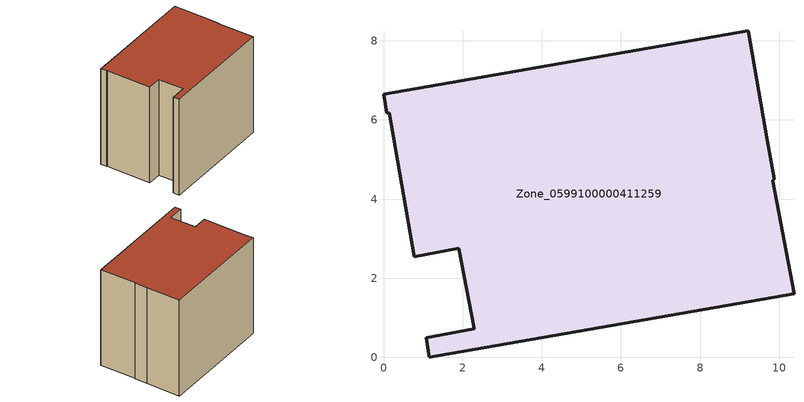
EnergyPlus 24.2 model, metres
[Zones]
Zone_0599100000411259
 floor ground (C_G): 9.83,4.47 10.37,1.6 1.16,0 1.08,0.49 2.29,0.72 1.91,2.76 0.78,2.55 0.14,6.18 0.09,6.17 0,6.65 9.21,8.26 9.7,5.49 9.87,4.51 z0
 wall outside (C_F): 10.37,1.6 9.83,4.47 9.87,4.51 9.7,5.49 9.21,8.26 0,6.65 0.09,6.17 0.14,6.18 0.78,2.55 1.91,2.76 2.29,0.72 1.08,0.49 1.16,0 10.37,1.6 z0:8.35
 roof outside (C_R): 9.83,4.47 9.87,4.51 9.7,5.49 9.21,8.26 0,6.65 0.09,6.17 0.14,6.18 0.78,2.55 1.91,2.76 2.29,0.72 1.08,0.49 1.16,0 10.37,1.6 z8.35
[BUILDING]
Pand.0599100000411259: North Axis=0; Terrain=City; Loads Convergence Tolerance Value=0.04; Temperature Convergence Tolerance Value=0.4; Solar Distribution=FullExterior; Maximum Number of Warmup Days=25; Minimum Number of Warmup Days=1
[Site:Location]
Rotterdam.The.Hague.AP_ZH_NLD Design_Conditions: Latitude=51.96; Longitude=4.45; Time Zone=1; Elevation=-4.5
[SITE:GROUNDTEMPERATURE:BUILDINGSURFACE]
18, 18, 18, 18, 18, 18, 18, 18, 18, 18, 18, 18
[MATERIAL] Thermal Absorptance=0.9; Solar Absorptance=0.7; Visible Absorptance=0.7
Name | Roughness | Thickness | Conductivity | Density | Specific Heat
G.TC.1992-2005 | MediumSmooth | 0.15 | 0.06 | 540 | 1210
F.TC.1992-2005 | Rough | 0.3 | 0.12 | 1920 | 840
R.TC.1992-2005 | MediumRough | 0.2 | 0.08 | 1500 | 1000
[CONSTRUCTION]
C_G: G.TC.1992-2005
C_F: F.TC.1992-2005
C_R: R.TC.1992-2005
[ZONE]
Zone_0599100000411259: Type=1; Multiplier=1; Ceiling Height=Autocalculate; Volume=Autocalculate; Floor Area=autocalculate; Part of Total Floor Area=Yes
[ZONEINFILTRATION:DESIGNFLOWRATE]
Infil_Zone_0599100000411259: Zone or ZoneList or Space or SpaceList=Zone_0599100000411259; Schedule=AlwaysOn; Design Flow Rate Calculation Method=Flow/Area; Flow Rate per Floor Area=0.0015; Constant Term Coefficient=1; Temperature Term Coefficient=0; Velocity Term Coefficient=0; Velocity Squared Term Coefficient=0
[HVACTEMPLATE:ZONE:IDEALLOADSAIRSYSTEM]
Zone_0599100000411259: Maximum Heating Supply Air Temperature=50; Minimum Cooling Supply Air Temperature=13; Maximum Heating Supply Air Humidity Ratio=0.0156; Minimum Cooling Supply Air Humidity Ratio=0.0077; Heating Limit=NoLimit; Cooling Limit=NoLimit; Dehumidification Control Type=ConstantSensibleHeatRatio; Cooling Sensible Heat Ratio=0.7; Dehumidification Setpoint=60; Humidification Control Type=None; Humidification Setpoint=30; Outdoor Air Method=None; Outdoor Air Flow Rate per Person=0.00944; Outdoor Air Flow Rate per Zone Floor Area=0; Outdoor Air Flow Rate per Zone=0; Demand Controlled Ventilation Type=None; Outdoor Air Economizer Type=NoEconomizer; Heat Recovery Type=None; Sensible Heat Recovery Effectiveness=0.7; Latent Heat Recovery Effectiveness=0.65
[ZONECONTROL:THERMOSTAT]
ThermostatControl_Zone_0599100000411259: Zone or ZoneList=Zone_0599100000411259; Control Type Schedule=DualSetpointControlType; Control 1=Thermostat_Zone_0599100000411259; Temperature Difference Between Cutout And Setpoint=0
[THERMOSTATSETPOINT:DUALSETPOINT]
Thermostat_Zone_0599100000411259: Heating Setpoint Temperature Schedule=HeatingSetpoint_Zone_0599100000411259; Cooling Setpoint Temperature Schedule=CoolingSetpoint_Zone_0599100000411259
[SCHEDULE:COMPACT]
HeatingSetpoint_Zone_0599100000411259: Through: 12/31, For: AllDays, Until: 24:00, 21
CoolingSetpoint_Zone_0599100000411259: Through: 12/31, For: AllDays, Until: 24:00, 24
DualSetpointControlType: Through: 12/31, For: AllDays, Until: 24:00, 4
AlwaysOn: Through: 12/31, For: AllDays, Until: 24:00, 1
